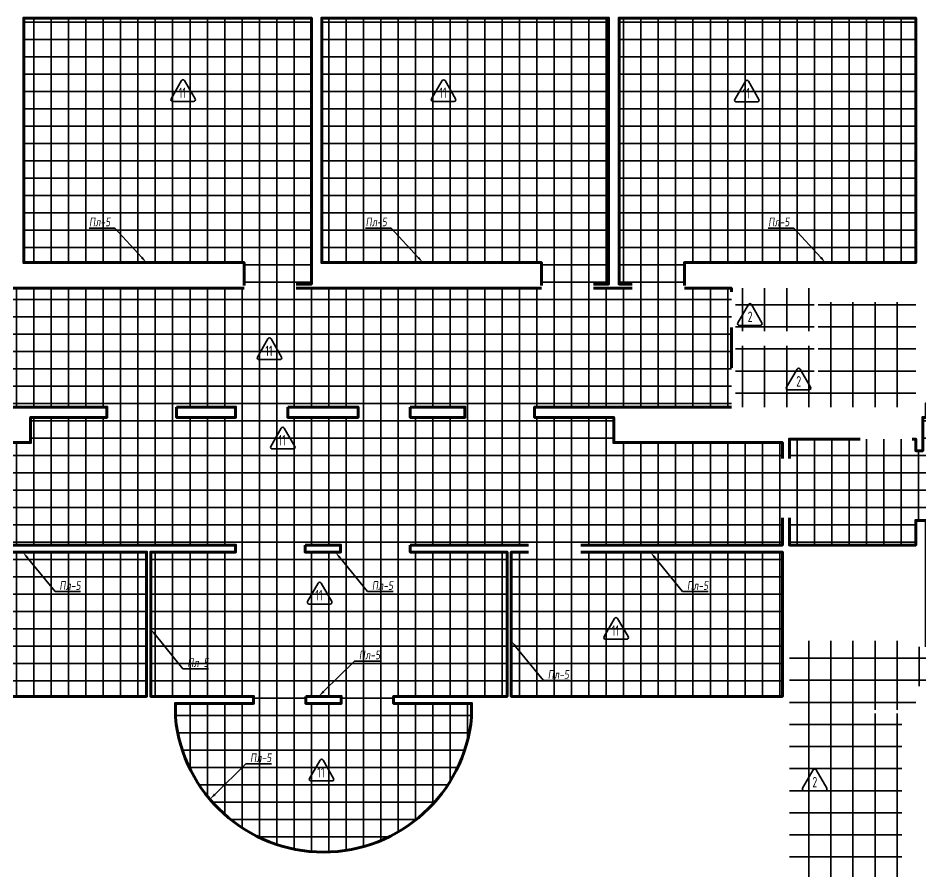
# Model space of a CAD drawing. Header units: millimetres. Extents: x -510890 to 418982, y -118257 to 141350.
# Drawn here: x -48300 to -22351, y -64836 to -40141 of the extents above; entities that cross this region are included whole.
import ezdxf
from ezdxf import colors
from ezdxf.entities.mleader import LeaderData, LeaderLine
from ezdxf.enums import TextEntityAlignment as Align
from ezdxf.math import Vec2, Vec3

# ---------------------------------------------------------------- set-up
doc = ezdxf.new("R2010")
doc.units = ezdxf.units.MM
doc.layers.add('АР_Площадь контур', color=220, linetype='Continuous', lineweight=35, plot=False)
doc.styles.add('ISOCPEUR', font='isocpeur.ttf', dxfattribs={"height": 799.9999999999999})
doc.styles.add('Архитект', font='isocpeur.ttf', dxfattribs={"width": 0.8, "oblique": 8})
pattern_1 = [(90, (2999.906531600514, -126491.3171925145), (-635, 0), []), (180, (2999.906531600514, -126491.3171925145), (0, -635), [])]
pattern_2 = [(90, (2999.906531600514, -126491.3171925145), (-498.475, 0), []), (180, (2999.906531600514, -126491.3171925145), (-5.684341886080801e-14, -498.475), [])]

msp = doc.modelspace()

# ---------------------------------------------------------------- hatches: boundary and pattern name
at = {"layer": 'АР_Площадь контур', "true_color": 0x000000, "transparency": 33554687}
h = msp.add_hatch(dxfattribs=at)
h.set_pattern_fill('ANSI37', color=18, scale=157, angle=45, style=0)
h.set_pattern_definition(pattern_2)
h.paths.add_polyline_path([(-39870.78620930458, -47790.97220247358), (-40304.50591890363, -47790.98857716616), (-40304.48623872444, -47910.98857843058), (-41804.48623872444, -47910.97219977024), (-41804.48149208573, -47172.85944519646), (-48135.78620930482, -47172.85944519652), (-48135.78620930482, -40140.6183567862), (-39870.7862093047, -40140.6183567862)])
h = msp.add_hatch(dxfattribs=at)
h.set_pattern_fill('ANSI37', color=18, scale=157, angle=45, style=0)
h.set_pattern_definition(pattern_2)
h.paths.add_polyline_path([(-31325.79066382011, -47390.972199777), (-31325.79066381045, -47790.97219977027), (-31759.50591890339, -47790.98857716616), (-31759.48623872467, -47910.97219977027), (-33259.48149208596, -47910.97219977027), (-33259.48149208596, -47172.8344468021), (-39570.81895119336, -47172.83444680218), (-39570.81895119342, -40140.62629838447), (-31325.79066382011, -40140.61568738601)])
h = msp.add_hatch(dxfattribs=at)
h.set_pattern_fill('ANSI37', color=18, scale=157, angle=45, style=0)
h.set_pattern_definition(pattern_2)
h.paths.add_polyline_path([(-22500.78620930493, -47172.85617927453), (-29147.92331877118, -47172.85617927453), (-29147.92996493366, -47911.01357539376), (-30647.92996427871, -47910.97219977027), (-30647.92806541, -47791.01357539376), (-31025.79113665933, -47790.98199101468), (-31025.78146266646, -40140.62102629849), (-22500.79066381929, -40140.6156872739)])
h = msp.add_hatch(dxfattribs=at)
h.set_pattern_fill('ANSI37', color=18, scale=157, angle=45, style=0)
h.set_pattern_definition(pattern_2)
h.paths.add_polyline_path([(-39796.41027986573, -47910.97219977027), (-27798.19667377451, -47910.97219977027), (-27798.51149814797, -51325.61835678626), (-33455.78620930476, -51325.6183567862), (-33455.78620930476, -51625.6183567862), (-31180.78620930493, -51625.61835678481), (-31177.33653622132, -52346.7679183555), (-26330.78620930505, -52346.76791835573), (-26330.78111638746, -55295.61031272128), (-52745.78620930493, -55295.6183567862), (-52745.78620930482, -52346.82743729057), (-47940.78620930493, -52346.82743728993), (-47940.78620930493, -51625.6183567862), (-45745.78620930493, -51625.6183567862), (-45745.78620930493, -51325.61835678623), (-51403.0609204619, -51325.61835678623), (-51403.37574483536, -47910.9721997701), (-40014.36311324371, -47910.97219977027)])
h.paths.add_polyline_path([(-42048.7909559437, -51625.63473416379), (-42048.7909559437, -51325.63473416201), (-43745.79095594364, -51325.63473416201), (-43745.79095594364, -51625.63473416379)], flags=0)
h.paths.add_polyline_path([(-38528.7909559437, -51625.63473416379), (-38528.7909559437, -51325.63473416143), (-40548.79095594352, -51325.63473416143), (-40548.79095594352, -51625.63473416379)], flags=0)
h.paths.add_polyline_path([(-37028.79095594352, -51325.63473416201), (-37028.79095594352, -51625.63473416198), (-35455.79095594346, -51625.63473416201), (-35455.79095594346, -51325.63473416201)], flags=0)
at = {"layer": 'АР_Площадь контур', "true_color": 0x000000}
h = msp.add_hatch(dxfattribs=at)
h.set_pattern_fill('ANSI37', color=18, scale=200, angle=45)
h.set_pattern_definition(pattern_1)
h.paths.add_polyline_path([(-25421.10543836514, -49142.58922395023), (-27678.18252100545, -49142.58922395023), (-27678.18252100545, -47905.49284692164), (-25421.10543836514, -47910.91217417287)])
h = msp.add_hatch(dxfattribs=at)
h.set_pattern_fill('ANSI37', color=18, scale=200, angle=45)
h.set_pattern_definition(pattern_1)
h.paths.add_polyline_path([(-22500.78620930505, -51325.6183567862), (-27678.51152096828, -51325.6183567862), (-27678.07696874277, -49562.78259334134), (-25421.30121237267, -49562.93872851587), (-25421.10543836514, -50344.88218753936), (-25301.10543836514, -50344.88218753936), (-25301.10543836514, -48309.8222154078), (-22500.78620930493, -48309.8222154078)])
at = {"layer": 'АР_Площадь контур', "true_color": 0x000000, "transparency": 33554687}
h = msp.add_hatch(dxfattribs=at)
h.set_pattern_fill('ANSI37', color=18, scale=157, angle=45, style=0)
h.set_pattern_definition(pattern_2)
h.paths.add_polyline_path([(-18390.78620930493, -64835.6183567862), (-22200.78620930447, -64835.6183567862), (-22200.78620930482, -54583.13607050222), (-22500.78620930493, -54583.13607050222), (-22500.78620930493, -55295.6183567862), (-26130.78620930482, -55295.61003518454), (-26130.79095594358, -54508.15244788246), (-26330.78247639845, -54508.15244788246), (-26330.78541245218, -52808.1524478824), (-26130.78620930493, -52808.15244787798), (-26130.78620930499, -52246.82743728993), (-22500.78620930493, -52246.82743728993), (-22500.78620930505, -52583.13607050222), (-22300.78620930482, -52583.13607050222), (-22300.78620930493, -51625.6183567862), (-22200.78620930482, -51625.6183567862), (-22200.78620930493, -51225.61835678585), (-18390.78620930499, -51225.61835678585), (-18390.78620930493, -62985.89468582027), (-18190.78620930517, -62985.89468582033), (-18190.78620930517, -62515.61830447445), (-12000.78620930488, -62515.61830447445), (-12000.78620930528, -64735.61835679156), (-18190.78620930505, -64735.61835678029), (-18190.78620930517, -64485.78304201821), (-18390.78620930493, -64485.89468582027)])
h = msp.add_hatch(dxfattribs=at)
h.set_pattern_fill('ANSI37', color=18, scale=157, angle=45, style=0)
h.set_pattern_definition(pattern_2)
h.paths.add_polyline_path([(-44605.76563674986, -59645.61835677311), (-52745.78620930406, -59645.61835677311), (-52745.78620930493, -55495.61927220825), (-52245.79095594381, -55495.61744136235), (-52245.79095594364, -55295.63473416207), (-50745.79095594364, -55295.63473416213), (-50745.79095594375, -55495.61744136235), (-44605.79585438152, -55495.6174413668)])
h = msp.add_hatch(dxfattribs=at)
h.set_pattern_fill('ANSI37', color=18, scale=157, angle=45, style=0)
h.set_pattern_definition(pattern_2)
edge = h.paths.add_edge_path()
edge.add_arc((-39521.1532565924, -59846.06288622346), 4273.78272372833, 185.3644099593783, 223.3668010354716, ccw=False)
edge.add_line((-43776.21779142407, -60245.6183567862), (-43776.21779142407, -59845.6183567862))
edge.add_line((-43776.21779142407, -59845.6183567862), (-41532.7686342455, -59845.61835675011))
edge.add_line((-41532.7686342455, -59845.61835675011), (-41532.7686342455, -59645.61835675011))
edge.add_line((-41532.7686342455, -59645.61835675011), (-40032.7686342455, -59645.6183567862))
edge.add_line((-40032.7686342455, -59645.6183567862), (-40032.7686342455, -59845.6183567862))
edge.add_line((-40032.7686342455, -59845.6183567862), (-39008.7657778298, -59845.6183567862))
edge.add_line((-39008.7657778298, -59845.6183567862), (-39008.7657778298, -59645.6183567862))
edge.add_line((-39008.7657778298, -59645.6183567862), (-40032.7686342455, -59645.6183567862))
edge.add_line((-40032.7686342455, -59645.6183567862), (-41532.7686342455, -59645.61835675011))
edge.add_line((-41532.7686342455, -59645.61835675011), (-44485.78074551339, -59645.6183567596))
edge.add_line((-44485.78074551345, -59645.6183567596), (-44485.78074552678, -55495.61835678481))
edge.add_line((-44485.78074552678, -55495.61835678481), (-42048.79095594364, -55495.61835678398))
edge.add_line((-42048.7909559437, -55495.61835678396), (-42048.79095594358, -55295.63473416386))
edge.add_line((-42048.79095594352, -55295.63473416388), (-40048.7909559434, -55295.63473416201))
edge.add_line((-40048.7909559434, -55295.63473416201), (-40048.79095594364, -55495.63473416382))
edge.add_line((-40048.79095594364, -55495.63473416382), (-39028.79095594364, -55495.63473416382))
edge.add_line((-39028.79095594364, -55495.63473416382), (-39028.79095594352, -55295.63473416201))
edge.add_line((-39028.79095594352, -55295.63473416201), (-37028.79095594352, -55295.63473416201))
edge.add_line((-37028.79095594352, -55295.63473416201), (-37028.79095594364, -55495.61835678545))
edge.add_line((-37028.79095594364, -55495.61835678545), (-34247.40878461994, -55495.61835678626))
edge.add_line((-34247.40878462, -55495.61835678626), (-34247.40878462, -59645.6183567862))
edge.add_line((-34247.40878462, -59645.6183567862), (-37508.76577782986, -59645.61835675011))
edge.add_line((-37508.7657778298, -59645.61835675011), (-37508.7657778298, -59845.6183567862))
edge.add_line((-37508.7657778298, -59845.6183567862), (-35266.08872176078, -59845.61835678609))
edge.add_line((-35266.08872176078, -59845.61835678609), (-35266.08872176078, -60245.6183567862))
edge.add_arc((-39521.15325659246, -59846.06288622346), 4273.782723728322, 223.3668010354717, 354.6355900406217, ccw=False)
h = msp.add_hatch(dxfattribs=at)
h.set_pattern_fill('ANSI37', color=18, scale=157, angle=45, style=0)
h.set_pattern_definition(pattern_2)
h.paths.add_polyline_path([(-26330.78620930505, -59645.61584761029), (-34126.2443420894, -59645.62086596212), (-34127.39052954415, -55495.61835678626), (-33627.39527635212, -55495.61835678539), (-33627.39527635201, -55295.63473416198), (-32127.39527635201, -55295.63473416201), (-32127.39527635212, -55495.61835678513), (-26330.78620930493, -55495.6183567862)])
at = {"layer": 'АР_Площадь контур', "true_color": 0x000000}
h = msp.add_hatch(dxfattribs=at)
h.set_pattern_fill('ANSI37', color=18, scale=200, angle=45)
h.set_pattern_definition(pattern_1)
h.paths.add_polyline_path([(-22903.03040589858, -64836.24308783433), (-26130.79095594364, -64835.62840577666), (-26130.78146266646, -58049.36093942885), (-22500.78620930453, -58049.36093942885), (-22500.78659213486, -58219.95669267315), (-22200.79095594329, -58219.95669272795), (-22200.79095594329, -59349.95392063513), (-22500.78862797713, -59349.9562486012), (-22500.79066381929, -60034.36889469018), (-24291.78620930458, -60034.36889469047), (-24291.79066381929, -60134.36889469018), (-22903.03040589858, -60134.99362573822)])

# ---------------------------------------------------------------- linework, layer by layer
at = {"layer": 'АР_Площадь контур', "lineweight": 60}
for points in [[(-41804.48623872444, -47830.98857843058), (-41804.48623872444, -47172.87582257227), (-48135.79095594352, -47172.87582257227), (-48135.79095594352, -40140.63473416203), (-39870.7909559434, -40140.63473416203), (-39870.7909559434, -47790.98857714608), (-40304.50591890363, -47790.98857714608)], [(-33259.48623872467, -47830.98858510016), (-33259.48623872473, -47172.85082417791), (-39570.85844907141, -47172.85082417791), (-39570.85844907141, -40140.63473416201), (-31325.79095594364, -40140.63473416201), (-31325.79095594515, -47790.98857714608), (-31759.50591890339, -47790.98857716616)], [(-30647.92806541, -47791.01357539376), (-31025.79095594364, -47791.01357540453), (-31025.79095594364, -40140.63473416203), (-22500.79095594364, -40140.63473416203), (-22500.79095594364, -47172.85082417791), (-29147.92806540988, -47172.87255665034), (-29147.92996493366, -47831.01357539376)], [(-48891.25036652829, -47910.98857714614), (-41804.48623872444, -47911.01357554016)], [(-40304.50591890363, -47911.01357554016), (-33259.48623872467, -47910.98858510016)], [(-31759.48623872467, -47910.98857716614), (-30647.92996493366, -47911.01357539376)], [(-29147.92674484424, -47911.01357535768), (-27798.20142041321, -47910.98857714591), (-27798.20142041321, -48012.02076531338)], [(-27798.07901045738, -49042.60560132537), (-27798.54450951749, -50195.58627715052)], [(-52745.79095594352, -52808.15244787803), (-52745.79095594352, -52346.84381466574), (-47940.79095594364, -52346.84381466574), (-47940.79095594364, -51625.63473416201), (-45745.79095594364, -51625.63473416201), (-45745.79095594364, -51325.63473416201), (-51403.0656671006, -51325.63473416201)], [(-27798.54450951749, -51325.63473416204), (-33455.79095594346, -51325.63473416201), (-33455.79095594346, -51625.63473416201), (-31180.79095594364, -51625.63473416201), (-31180.79095594364, -52346.78429573131), (-26330.79095594375, -52346.78429573154), (-26330.79095594364, -52808.15244787798)], [(-22600.79095594177, -52246.84381466574), (-22500.79095594364, -52246.84381466574), (-22500.79095594375, -52583.15244787803), (-22300.79095594364, -52583.15244787803), (-22300.79095594364, -51625.63473416201), (-22200.79095594352, -51625.63473416201), (-22200.79095594352, -51225.63473416178), (-21220.79095594393, -51225.63473416178)], [(-26130.7909559437, -52808.15244787798), (-26130.7909559437, -52246.84381466574), (-24100.79095594236, -52246.84381466574)], [(-26330.79095594364, -54508.15244788246), (-26330.78986315068, -55295.62669010265), (-32127.39527635201, -55295.63473416201)], [(-22200.79095594329, -58219.95392063513), (-22200.79095594317, -54583.15244787803), (-22500.7909559434, -54583.15244787792), (-22500.7909559434, -55295.63473416201), (-26130.79095594352, -55295.63473416213), (-26130.79095594352, -54508.15244788246)], [(-52245.79095594375, -55495.63473416204), (-52745.79095594364, -55495.63473416201), (-52745.79095594364, -59645.63473416201), (-44605.78549220518, -59645.63473413582), (-44605.78549220518, -55495.63473416204), (-50745.79095594375, -55495.63473416207)], [(-33627.39527635201, -55295.63473416201), (-37028.79095594352, -55295.63473416003)], [(-33627.39527635212, -55495.57861824229), (-34127.39527618286, -55495.63473416207), (-34127.38276806613, -59645.63473416201), (-26330.79095594375, -59645.63473416222), (-26330.79095594375, -55495.63473416201), (-32127.39527635212, -55495.63473416201)]]:
    msp.add_lwpolyline(points, dxfattribs=at)
at = {"layer": 'АР_Площадь контур', "linetype": 'Continuous'}
for points in [[(-43859.11848497798, -42538.4470248227), (-43252.90054424864, -42538.44702482247, 0.5773494962845065), (-43209.59929513175, -42463.44726212684), (-43512.70817964827, -41938.44727391866, 0.5773541042744643), (-43599.31100765977, -41938.44727391866), (-43902.41966962349, -42463.44687665533, 0.5773491286020777), (-43859.11848497798, -42538.4470248227, 1.710881644036777e-06)], [(-36372.45413222758, -42540.39992555487), (-35766.23619149823, -42540.39992555464, 0.5773494962845065), (-35722.93494238134, -42465.400162859), (-36026.04382689786, -41940.40017465083, 0.5773541042744643), (-36112.64665490936, -41940.40017465083), (-36415.75531687308, -42465.3997773875, 0.5773491286020777), (-36372.45413222758, -42540.39992555487, 1.710881644036777e-06)], [(-27655.64917676232, -42554.03637424507), (-27049.43123603298, -42554.03637424484, 0.5773494962845065), (-27006.12998691609, -42479.03661154921), (-27309.23887143261, -41954.03662334103, 0.5773541042744643), (-27395.84169944411, -41954.03662334103), (-27698.95036140783, -42479.0362260777, 0.5773491286020777), (-27655.64917676232, -42554.03637424507, 1.710881644036777e-06)], [(-27569.20248013816, -48975.87573323562), (-26962.98453940882, -48975.87573323539, 0.5773494962845065), (-26919.68329029193, -48900.87597053975), (-27222.79217480845, -48375.87598233158, 0.5773541042744643), (-27309.39500281995, -48375.87598233158), (-27612.50366478367, -48900.87558506825, 0.5773491286020777), (-27569.20248013816, -48975.87573323562, 1.710881644036777e-06)], [(-41376.43729618739, -49961.58429539227), (-40770.21935545804, -49961.58429539204, 0.5773494962845065), (-40726.91810634115, -49886.5845326964), (-41030.02699085767, -49361.58454448823, 0.5773541042744643), (-41116.62981886917, -49361.58454448823), (-41419.73848083289, -49886.5841472249, 0.5773491286020777), (-41376.43729618739, -49961.58429539227, 1.710881644036777e-06)], [(-26170.84432003403, -50831.46841593808), (-25564.62637930468, -50831.46841593785, 0.5773494962845065), (-25521.32513018779, -50756.46865324222), (-25824.43401470431, -50231.46866503404, 0.5773541042744643), (-25911.03684271581, -50231.46866503404), (-26214.14550467953, -50756.46826777072, 0.5773491286020777), (-26170.84432003403, -50831.46841593808, 1.710881644036777e-06)], [(-40995.14295366721, -52530.16122152959), (-40388.92501293786, -52530.16122152936, 0.5773494962845065), (-40345.62376382097, -52455.16145883373), (-40648.73264833749, -51930.16147062555, 0.5773541042744643), (-40735.33547634899, -51930.16147062555), (-41038.44413831271, -52455.16107336222, 0.5773491286020777), (-40995.14295366721, -52530.16122152959, 1.710881644036777e-06)], [(-39935.50626716379, -56988.33657983853), (-39329.28832643444, -56988.3365798383, 0.5773494962845065), (-39285.98707731755, -56913.33681714267), (-39589.09596183407, -56388.33682893449, 0.5773541042744643), (-39675.69878984557, -56388.33682893449), (-39978.80745180929, -56913.33643167117, 0.5773491286020777), (-39935.50626716379, -56988.33657983853, 1.710881644036777e-06)], [(-31416.12957875, -58002.45069102175), (-30809.91163802065, -58002.45069102151, 0.5773494962845065), (-30766.61038890376, -57927.45092832588), (-31069.71927342028, -57402.45094011771, 0.5773541042744643), (-31156.32210143178, -57402.45094011771), (-31459.4307633955, -57927.45054285438, 0.5773491286020777), (-31416.12957875, -58002.45069102175, 1.710881644036777e-06)], [(-39879.26808844821, -62075.9353836677), (-39273.05014771887, -62075.93538366747, 0.5773494962845065), (-39229.74889860197, -62000.93562097184), (-39532.8577831185, -61475.93563276366, 0.5773541042744643), (-39619.46061112999, -61475.93563276366), (-39922.56927309372, -62000.93523550034, 0.5773491286020777), (-39879.26808844821, -62075.9353836677, 1.710881644036777e-06)], [(-25709.30192956643, -62359.4507097851), (-25103.08398883708, -62359.45070978487, 0.5773494962845065), (-25059.78273972019, -62284.45094708924), (-25362.89162423671, -61759.45095888106, 0.5773541042744643), (-25449.49445224821, -61759.45095888106), (-25752.60311421193, -62284.45056161773, 0.5773491286020777), (-25709.30192956643, -62359.4507097851, 1.710881644036777e-06)]]:
    msp.add_lwpolyline(points, format="xyb", dxfattribs=at)
at = {"layer": 'АР_Площадь контур', "lineweight": 60}
for points in [[(-43745.79095594364, -51325.63473416201), (-42048.7909559437, -51325.63473416201), (-42048.7909559437, -51625.63473416379), (-43745.79095594364, -51625.63473416379)], [(-40548.79095594352, -51325.63473416143), (-38528.7909559437, -51325.63473416143), (-38528.7909559437, -51625.63473416379), (-40548.79095594352, -51625.63473416379)], [(-37028.79095594352, -51325.63473416201), (-35455.79095594346, -51325.63473416201), (-35455.79095594346, -51625.63473416201), (-37028.79095594352, -51625.63473416201)], [(-40048.79095594352, -55295.63473416201), (-39028.79095594364, -55295.63473416201), (-39028.79095594364, -55495.63473416382), (-40048.79095594352, -55495.63473416382)], [(-40032.7733808842, -59645.63473416201), (-39008.77052446851, -59645.63473416201), (-39008.77052446851, -59845.63473416201), (-40032.7733808842, -59845.63473416201)]]:
    msp.add_lwpolyline(points, close=True, dxfattribs=at)
msp.add_lwpolyline([(-37028.79095594352, -55295.63473416201), (-37028.7909580284, -55495.63473416204), (-34247.4135312587, -55495.63473416207), (-34247.4135312587, -59645.63473416201), (-37508.77052446851, -59645.63473416201), (-37508.77052446851, -59845.63473416201), (-35266.09346839949, -59845.63473416201), (-35266.09346839949, -60245.63473416195, -0.9104940345883149), (-43776.2225380562, -60245.63473423803), (-43776.2035347955, -59845.63473416201), (-41532.7733808842, -59845.63473412592), (-41532.7733808842, -59645.63473412592), (-44485.78549216606, -59645.63473416201), (-44485.78549216606, -55495.63473416583), (-42048.79095594364, -55495.63473416204), (-42048.7909559437, -55295.63473416155), (-50745.79095594352, -55295.63473416213)], format="xyb", dxfattribs=at)

# ---------------------------------------------------------------- texts
at = {"layer": 'АР_Площадь контур', "linetype": 'Continuous', "style": 'ISOCPEUR', "width": 0.7}
for s, p in [('11', (-43572.66176540556, -42436.75135777425)), ('11', (-36085.99741265515, -42438.70425850642)), ('11', (-27369.1924571899, -42452.34070719662)), ('2', (-27260.68618712958, -48879.07740580081)), ('11', (-41089.98057661497, -49859.88862834382)), ('2', (-25862.32802702545, -50734.67008850328)), ('11', (-40708.68623409478, -52428.46555448114)), ('11', (-39649.04954759136, -56886.64091279008)), ('11', (-31129.67285917758, -57900.7550239733)), ('11', (-39592.81136887579, -61974.23971661925)), ('2', (-25400.78563655785, -62262.65238235029))]:
    msp.add_text(s, height=300, dxfattribs=at).set_placement(p, align=Align.CENTER)

# ---------------------------------------------------------------- leaders
at = {"layer": 'АР_Площадь контур'}
ml = msp.add_multileader_mtext('Standard', dxfattribs=at)
ml.set_content('Пл-5', color=256, style='Архитект')
ml.set_leader_properties(color=256, linetype='ByLayer', lineweight=-1)
ml.build(insert=Vec2(0, 0))
ml.multileader.update_dxf_attribs({"text_left_attachment_type": 6, "text_right_attachment_type": 6, "dogleg_length": 25, "arrow_head_size": 200})
ctx = ml.context
ctx.base_point, ctx.char_height, ctx.arrow_head_size, ctx.landing_gap_size, ctx.plane_origin = Vec3(-46358.05193115745, -46178.6439090331), 250, 200, 100, Vec3(-59244.10403015726, -46420.22989297073)
ctx.left_attachment, ctx.right_attachment = 6, 6
notes = []
notes.append((ctx, [(0, (1, 1, 0), (-45522.78151380626, -46178.6439090331), (-1, 0), 25, [(1, [(-44609.90865474637, -47172.85944519649)], 0, [])])]))
ctx.mtext.insert, ctx.mtext.width, ctx.mtext.defined_height, ctx.mtext.line_spacing_style, ctx.mtext.flow_direction = Vec3(-46258.05193115748, -45878.6439090331), 3549.472404370372, 1007.55480667577, 2, 5
ml = msp.add_multileader_mtext('Standard', dxfattribs=at)
ml.set_content('Пл-5', color=256, style='Архитект')
ml.set_leader_properties(color=256, linetype='ByLayer', lineweight=-1)
ml.build(insert=Vec2(0, 0))
ml.multileader.update_dxf_attribs({"text_left_attachment_type": 6, "text_right_attachment_type": 6, "dogleg_length": 25, "arrow_head_size": 200})
ctx = ml.context
ctx.base_point, ctx.char_height, ctx.arrow_head_size, ctx.landing_gap_size, ctx.plane_origin = Vec3(-38410.9047034506, -46178.61891063873), 250, 200, 100, Vec3(-51296.95680245041, -46420.20489457637)
ctx.left_attachment, ctx.right_attachment = 6, 6
notes.append((ctx, [(0, (1, 1, 0), (-37575.6342860994, -46178.61891063873), (-1, 0), 25, [(1, [(-36662.76142703951, -47172.83444680212)], 0, [])])]))
ctx.mtext.insert, ctx.mtext.width, ctx.mtext.defined_height, ctx.mtext.line_spacing_style, ctx.mtext.flow_direction = Vec3(-38310.90470345062, -45878.61891063873), 3549.472404370372, 1007.55480667577, 2, 5
ml = msp.add_multileader_mtext('Standard', dxfattribs=at)
ml.set_content('Пл-5', color=256, style='Архитект')
ml.set_leader_properties(color=256, linetype='ByLayer', lineweight=-1)
ml.build(insert=Vec2(0, 0))
ml.multileader.update_dxf_attribs({"text_left_attachment_type": 6, "text_right_attachment_type": 6, "dogleg_length": 25, "arrow_head_size": 200})
ctx = ml.context
ctx.base_point, ctx.char_height, ctx.arrow_head_size, ctx.landing_gap_size, ctx.plane_origin = Vec3(-26840.67418075467, -46178.64376157479), 250, 200, 100, Vec3(-39726.72627975448, -46420.22974551242)
ctx.left_attachment, ctx.right_attachment = 6, 6
notes.append((ctx, [(0, (1, 1, 0), (-26005.40376340348, -46178.64376157479), (-1, 0), 25, [(1, [(-25092.53090434358, -47172.85929773818)], 0, [])])]))
ctx.mtext.insert, ctx.mtext.width, ctx.mtext.defined_height, ctx.mtext.line_spacing_style, ctx.mtext.flow_direction = Vec3(-26740.67418075469, -45878.64376157479), 3549.472404370372, 1007.55480667577, 2, 5
ml = msp.add_multileader_mtext('Standard', dxfattribs=at)
ml.set_content('Пл-5', color=256, style='Архитект')
ml.set_leader_properties(color=256, linetype='ByLayer', lineweight=-1)
ml.build(insert=Vec2(0, 0))
ml.multileader.update_dxf_attribs({"text_left_attachment_type": 6, "text_right_attachment_type": 6, "dogleg_length": 25, "arrow_head_size": 200})
ctx = ml.context
ctx.base_point, ctx.char_height, ctx.arrow_head_size, ctx.landing_gap_size, ctx.plane_origin = Vec3(-47212.28631386883, -56633.16632065058), 250, 200, 100, Vec3(-60098.33841286862, -56874.75230458821)
ctx.left_attachment, ctx.right_attachment = 6, 6
notes.append((ctx, [(1, (1, 1, 0), (-47237.28631386883, -56633.16632065058), (1, 0), 25, [(1, [(-48163.65006212913, -55495.61744136421)], 0, [])])]))
ctx.mtext.insert, ctx.mtext.width, ctx.mtext.defined_height, ctx.mtext.line_spacing_style, ctx.mtext.flow_direction = Vec3(-47112.28631386883, -56333.16632065058), 3549.472404370372, 1007.55480667577, 2, 5
ml = msp.add_multileader_mtext('Standard', dxfattribs=at)
ml.set_content('Пл-5', color=256, style='Архитект')
ml.set_leader_properties(color=256, linetype='ByLayer', lineweight=-1)
ml.build(insert=Vec2(0, 0))
ml.multileader.update_dxf_attribs({"text_left_attachment_type": 6, "text_right_attachment_type": 6, "dogleg_length": 25, "arrow_head_size": 200})
ctx = ml.context
ctx.base_point, ctx.char_height, ctx.arrow_head_size, ctx.landing_gap_size, ctx.plane_origin = Vec3(-38230.7747625343, -56633.18361345018), 250, 200, 100, Vec3(-51116.82686153409, -56874.76959738781)
ctx.left_attachment, ctx.right_attachment = 6, 6
notes.append((ctx, [(1, (1, 1, 0), (-38255.7747625343, -56633.18361345018), (1, 0), 25, [(1, [(-39182.13851079461, -55495.63473416382)], 0, [])])]))
ctx.mtext.insert, ctx.mtext.width, ctx.mtext.defined_height, ctx.mtext.line_spacing_style, ctx.mtext.flow_direction = Vec3(-38130.7747625343, -56333.18361345018), 3549.472404370372, 1007.55480667577, 2, 5
ml = msp.add_multileader_mtext('Standard', dxfattribs=at)
ml.set_content('Пл-5', color=256, style='Архитект')
ml.set_leader_properties(color=256, linetype='ByLayer', lineweight=-1)
ml.build(insert=Vec2(0, 0))
ml.multileader.update_dxf_attribs({"text_left_attachment_type": 6, "text_right_attachment_type": 6, "dogleg_length": 25, "arrow_head_size": 200})
ctx = ml.context
ctx.base_point, ctx.char_height, ctx.arrow_head_size, ctx.landing_gap_size, ctx.plane_origin = Vec3(-29175.34409386088, -56633.14686583626), 250, 200, 100, Vec3(-42061.39619286073, -56874.73284977389)
ctx.left_attachment, ctx.right_attachment = 6, 6
notes.append((ctx, [(1, (1, 1, 0), (-29200.34409386088, -56633.14686583626), (1, 0), 25, [(1, [(-30126.70784212125, -55495.5979865499)], 0, [])])]))
ctx.mtext.insert, ctx.mtext.width, ctx.mtext.defined_height, ctx.mtext.line_spacing_style, ctx.mtext.flow_direction = Vec3(-29075.34409386088, -56333.14686583626), 3549.472404370372, 1007.55480667577, 2, 5
ml = msp.add_multileader_mtext('Standard', dxfattribs=at)
ml.set_content('Пл-5', color=256, style='Архитект')
ml.set_leader_properties(color=256, linetype='ByLayer', lineweight=-1)
ml.build(insert=Vec2(0, 0))
ml.multileader.update_dxf_attribs({"text_left_attachment_type": 6, "text_right_attachment_type": 6, "dogleg_length": 25, "arrow_head_size": 200})
ctx = ml.context
ctx.base_point, ctx.char_height, ctx.arrow_head_size, ctx.landing_gap_size, ctx.plane_origin = Vec3(-43534.41699725937, -58849.00798438999), 250, 200, 100, Vec3(-56420.46909625916, -59090.59396832762)
ctx.left_attachment, ctx.right_attachment = 6, 6
notes.append((ctx, [(1, (1, 1, 0), (-43559.41699725937, -58849.00798438999), (1, 0), 25, [(1, [(-44485.78074551967, -57711.45910510363)], 0, [])])]))
ctx.mtext.insert, ctx.mtext.width, ctx.mtext.defined_height, ctx.mtext.line_spacing_style, ctx.mtext.flow_direction = Vec3(-43434.41699725937, -58549.00798438999), 3549.472404370372, 1007.55480667577, 2, 5
ml = msp.add_multileader_mtext('Standard', dxfattribs=at)
ml.set_content('Пл-5', color=256, style='Архитект')
ml.set_leader_properties(color=256, linetype='ByLayer', lineweight=-1)
ml.build(insert=Vec2(0, 0))
ml.multileader.update_dxf_attribs({"text_left_attachment_type": 6, "text_right_attachment_type": 6, "dogleg_length": 25, "arrow_head_size": 200})
ctx = ml.context
ctx.base_point, ctx.char_height, ctx.arrow_head_size, ctx.landing_gap_size, ctx.plane_origin = Vec3(-33175.32118529599, -59187.919609056), 250, 200, 100, Vec3(-46061.37328429578, -59429.50559299364)
ctx.left_attachment, ctx.right_attachment = 6, 6
notes.append((ctx, [(1, (1, 1, 0), (-33200.32118529599, -59187.919609056), (1, 0), 25, [(1, [(-34126.68493355636, -58050.37072976964)], 0, [])])]))
ctx.mtext.insert, ctx.mtext.width, ctx.mtext.defined_height, ctx.mtext.line_spacing_style, ctx.mtext.flow_direction = Vec3(-33075.32118529599, -58887.919609056), 3549.472404370372, 1007.55480667577, 2, 5
ml = msp.add_multileader_mtext('Standard', dxfattribs=at)
ml.set_content('Пл-5', color=256, style='Архитект')
ml.set_leader_properties(color=256, linetype='ByLayer', lineweight=-1)
ml.build(insert=Vec2(0, 0))
ml.multileader.update_dxf_attribs({"text_left_attachment_type": 6, "text_right_attachment_type": 6, "dogleg_length": 25, "arrow_head_size": 200})
ctx = ml.context
ctx.base_point, ctx.char_height, ctx.arrow_head_size, ctx.landing_gap_size, ctx.plane_origin = Vec3(-38603.17097673804, -58628.53176339006), 250, 200, 100, Vec3(-51489.22307573783, -58870.11774732769)
ctx.left_attachment, ctx.right_attachment = 6, 6
notes.append((ctx, [(1, (1, 1, 0), (-38628.17097673804, -58628.53176339006), (1, 0), 25, [(1, [(-39660.18116352917, -59645.6183567862)], 0, [])])]))
ctx.mtext.insert, ctx.mtext.width, ctx.mtext.defined_height, ctx.mtext.line_spacing_style, ctx.mtext.flow_direction = Vec3(-38503.17097673804, -58328.53176339006), 3549.472404370372, 1007.55480667577, 2, 5
ml = msp.add_multileader_mtext('Standard', dxfattribs=at)
ml.set_content('Пл-5', color=256, style='Архитект')
ml.set_leader_properties(color=256, linetype='ByLayer', lineweight=-1)
ml.build(insert=Vec2(0, 0))
ml.multileader.update_dxf_attribs({"text_left_attachment_type": 6, "text_right_attachment_type": 6, "dogleg_length": 25, "arrow_head_size": 200})
ctx = ml.context
ctx.base_point, ctx.char_height, ctx.arrow_head_size, ctx.landing_gap_size, ctx.plane_origin = Vec3(-41730.19849066599, -61585.44811178342), 250, 200, 100, Vec3(-54616.25058966578, -61827.03409572106)
ctx.left_attachment, ctx.right_attachment = 6, 6
notes.append((ctx, [(1, (1, 1, 0), (-41755.19849066599, -61585.44811178342), (1, 0), 25, [(1, [(-42787.20867745712, -62602.53470517957)], 0, [])])]))
ctx.mtext.insert, ctx.mtext.width, ctx.mtext.defined_height, ctx.mtext.line_spacing_style, ctx.mtext.flow_direction = Vec3(-41630.19849066599, -61285.44811178342), 3549.472404370372, 1007.55480667577, 2, 5
for ctx, leaders in notes:
    for number, flags, end, landing, length, lines in leaders:
        leader = LeaderData()
        leader.index, (leader.has_last_leader_line, leader.has_dogleg_vector, leader.attachment_direction) = number, flags
        leader.last_leader_point, leader.dogleg_vector, leader.dogleg_length = Vec3(end), Vec3(landing), length
        for number, points, colour, breaks in lines:
            line = LeaderLine()
            line.index, line.vertices, line.color, line.breaks = number, Vec3.list(points), colors.encode_raw_color(colour), breaks
            leader.lines.append(line)
        ctx.leaders.append(leader)

doc.saveas('drawing.dxf')
